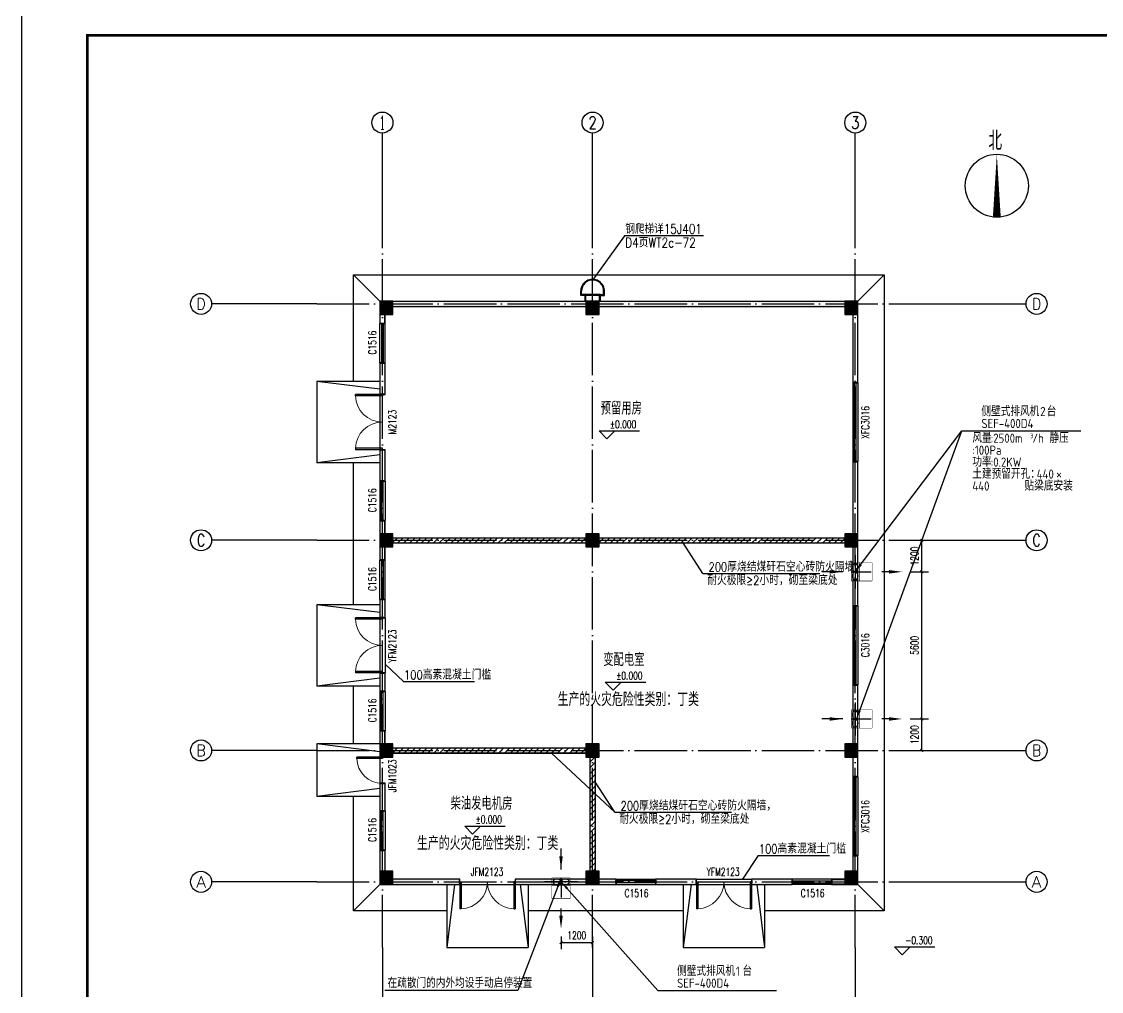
# Model space of a CAD drawing. Extents: x 4941602 to 7068445, y -422737 to 2032183.
# Drawn here: x 4941607 to 4982706, y -400727 to -363812 of the extents above; entities that cross this region are included whole.
import ezdxf
from ezdxf.enums import TextEntityAlignment as Align

# ---------------------------------------------------------------- set-up
doc = ezdxf.new("R2010")
doc.units = 0
doc.header["$LTSCALE"] = 1000
doc.header["$MEASUREMENT"] = 0
doc.linetypes.add('CENTER2', pattern=[1.125, 0.75, -0.125, 0.125, -0.125])
doc.linetypes.add('DOTE', pattern=[2.42, 2, -0.2, 0.02, -0.2])
doc.layers.get('0').update_dxf_attribs({"linetype": 'CONTINUOUS'})
doc.layers.get('Defpoints').update_dxf_attribs({"linetype": 'CONTINUOUS'})
doc.layers.add('_0', color=7, linetype='CONTINUOUS', lineweight=25)
for name, color, linetype in [('AXIS', 3, 'CONTINUOUS'), ('AXIS_TEXT', 7, 'CONTINUOUS'), ('COLUMN', 9, 'CONTINUOUS'), ('DIM_ELEV', 3, 'CONTINUOUS'), ('DIM_LEAD', 3, 'CONTINUOUS'), ('DIM_SYMB', 3, 'CONTINUOUS'), ('DOTE', 252, 'CONTINUOUS'), ('DUCT-排烟中心线', 5, 'CENTER2'), ('DUCT-排烟管', 2, 'CONTINUOUS'), ('DUCT-送风标注', 3, 'CONTINUOUS'), ('PUB_DIM', 3, 'CONTINUOUS'), ('PUB_HATCH', 8, 'CONTINUOUS'), ('PUB_TEXT', 7, 'CONTINUOUS'), ('PUB_TITLE', 4, 'CONTINUOUS'), ('PUB_WALL', 9, 'CONTINUOUS'), ('STAIR', 251, 'CONTINUOUS'), ('TH_DIM', 3, 'CONTINUOUS'), ('WALL', 251, 'CONTINUOUS'), ('WINDOW', 4, 'CONTINUOUS'), ('WINDOW_TEXT', 7, 'CONTINUOUS')]:
    doc.layers.add(name, color=color, linetype=linetype)
doc.styles.add('_HZTXT', font='txt.shx', dxfattribs={"width": 0.8, "bigfont": 'HZTXT.shx'})
doc.styles.add('_TCH_AXIS', font='COMPLEX', dxfattribs={"bigfont": 'GBCBIG'})
doc.styles.add('_TCH_DIM', font='SIMPLEX', dxfattribs={"bigfont": 'GBCBIG'})
doc.styles.add('_TCH_DIM_T3', font='SIMPLEX', dxfattribs={"width": 0.705882, "bigfont": 'GBCBIG'})
doc.styles.add('_TCH_WINDOW', font='SIMPLEX', dxfattribs={"height": 3.5, "bigfont": 'GBCBIG'})
doc.styles.add('COMPLEX', font='COMPLEX')
doc.styles.get("Standard").update_dxf_attribs({"font": 'SCEIE', "bigfont": 'SCEIC'})
doc.dimstyles.new('_TCH_ARCH&&100', dxfattribs={"dimtxt": 297.5, "dimasz": 100, "dimexe": 250, "dimexo": 300, "dimgap": 126.25, "dimtad": 1, "dimdec": 0, "dimzin": 0, "dimdsep": 46, "dimtxsty": '_TCH_DIM_T3', "dimblk": 'ARCHTICK', "dimcen": 0.09, "dimclrt": 7, "dimazin": 2, "dimtfac": 1, "dimtdec": 0, "dimtix": 1, "dimtmove": 2, "dimatfit": 3, "dimfxl": 0, "dimtolj": 1, "dimtzin": 0, "dimarcsym": 0})

# ---------------------------------------------------------------- blocks, each defined once
blk = doc.blocks.new('$TCHSYS$WIN2D')
for p, q in [((-0.5, 0.5), (0.5, 0.5)), ((-0.5, 0.5), (-0.5, -0.5)), ((0.5, 0.5), (0.5, -0.5)), ((0.5, 0.167), (-0.5, 0.167)), ((0.5, -0.167), (-0.5, -0.167)), ((-0.5, -0.5), (0.5, -0.5))]:
    blk.add_line(p, q)
blk = doc.blocks.new('$DorLib2D$00000002')
for p, q in [((-0.5, 0), (-0.5, 0.4875)), ((-0.475, 0.4875), (-0.5, 0.4875)), ((-0.475, 0), (-0.475, 0.4875)), ((0.475, 0), (0.475, 0.4875)), ((0.475, 0.4875), (0.5, 0.4875)), ((0.5, 0), (0.5, 0.4875)), ((-0.5, 0), (-0.475, 0)), ((0.5, 0), (0.475, 0))]:
    blk.add_line(p, q)
at = {"lineweight": 13}
for centre, start, end in [((-0.4875, 0), 0, 88.53072), ((0.4875, 0), 91.46928, 180)]:
    blk.add_arc(centre, 0.4875, start, end, dxfattribs=at)
blk = doc.blocks.new('$DorLib2D$00000001')
for p, q in [((0.45, 0.975), (0.5, 0.975)), ((0.45, 0), (0.45, 0.975)), ((0.5, 0), (0.5, 0.975)), ((0.5, 0), (0.45, 0))]:
    blk.add_line(p, q)
at = {"lineweight": 13}
blk.add_arc((0.475, 0), 0.975, 91.4693, 180, dxfattribs=at)
blk = doc.blocks.new('_FZH')
blk.add_lwpolyline([(-0.5, -0.5), (0.5, -0.5), (0.5, 0.5), (-0.5, 0.5)], close=True)
at = {"layer": 'PUB_HATCH'}
blk.add_solid([(-0.5, -0.5), (0.5, -0.5), (-0.5, 0.5), (0.5, 0.5)], dxfattribs=at)
blk = doc.blocks.new('_AXISO')
blk.add_circle((0, 0), 0.5)
at = {"layer": 'AXIS_TEXT', "style": 'COMPLEX', "width": 1.041667}
blk.add_attdef('A', text='', height=0.56, dxfattribs=at).set_placement((-0.25, -0.28), (0.25, -0.28), align=Align.FIT)
blk = doc.blocks.new('SEF-550')
at = {"color": 2}
blk.add_line((-150, 630, -5400), (-150, -630, -5400), dxfattribs=at)
at = {"color": 2, "const_width": 20, "elevation": -2700}
blk.add_lwpolyline([(-300, 350), (-300, -350)], dxfattribs=at)
for centre in [(-150, 158, -2700), (-150, -157, -2700)]:
    blk.add_ellipse(centre, major_axis=(0, -158), ratio=0.68873)
at = {"layer": 'DIM_LEAD'}
for p, q in [((-1436, 0), (-1159, 0)), ((324, 0), (1123, 0))]:
    blk.add_line(p, q, dxfattribs=at)
for points in [[(-1936, 0, 0, 133, 0), (-1436, 0, 0, 0, 0)], [(324, 0, 0, 133, 0), (824, 0, 0, 0, 0)]]:
    blk.add_lwpolyline(points, format="xyseb", dxfattribs=at)
at = {"layer": 'DUCT-排烟中心线'}
blk.add_line((0, 0), (-790, 0), dxfattribs=at)
at = {"layer": 'DUCT-排烟管', "const_width": 15}
for points in [[(0, 350), (-790, 350)], [(-790, 350), (-790, -350)], [(0, -350), (0, 350)], [(-790, -350), (0, -350)]]:
    blk.add_lwpolyline(points, dxfattribs=at)
blk = doc.blocks.new('_ArchTick')
at = {"color": 0, "linetype": 'ByBlock', "const_width": 0.4}
blk.add_lwpolyline([(-0.5, -0.5), (0.5, 0.5)], dxfattribs=at)
blk = doc.blocks.new('*D182')
at = {"layer": 'Defpoints', "color": 0}
for p in [(4962139, -398343), (4963339, -398343), (4963339, -398870)]:
    blk.add_point(p, dxfattribs=at)
at = {"layer": 'TH_DIM', "color": 0, "lineweight": -2}
for p, q in [((4962139, -398643), (4962139, -399120)), ((4963339, -398643), (4963339, -399120)), ((4962139, -398870), (4963339, -398870))]:
    blk.add_line(p, q, dxfattribs=at)
at = {"layer": 'TH_DIM', "color": 0, "lineweight": -2, "xscale": 100, "yscale": 100, "zscale": 100, "rotation": 180}
blk.add_blockref('_ArchTick', (4962139, -398870), dxfattribs=at)
at = {"layer": 'TH_DIM', "color": 0, "lineweight": -2, "xscale": 100, "yscale": 100, "zscale": 100}
blk.add_blockref('_ArchTick', (4963339, -398870), dxfattribs=at)
at = {"layer": 'TH_DIM', "color": 7, "insert": (4962739, -398595), "char_height": 297.5, "attachment_point": 5, "style": '_TCH_DIM_T3'}
blk.add_mtext('\\A1;1200', dxfattribs=at)
blk = doc.blocks.new('*D183')
at = {"layer": 'Defpoints', "color": 0}
for p in [(4975125, -390356), (4975869, -390356), (4975125, -391556)]:
    blk.add_point(p, dxfattribs=at)
at = {"layer": 'TH_DIM', "color": 0, "lineweight": -2}
for p, q in [((4975425, -390356), (4976119, -390356)), ((4975869, -391556), (4975869, -390356)), ((4975425, -391556), (4976119, -391556))]:
    blk.add_line(p, q, dxfattribs=at)
at = {"layer": 'TH_DIM', "color": 0, "lineweight": -2, "xscale": 100, "yscale": 100, "zscale": 100}
for p, rotation in [((4975869, -390356), 90), ((4975869, -391556), 270)]:
    blk.add_blockref('_ArchTick', p, dxfattribs=dict(at, rotation=rotation))
at = {"layer": 'TH_DIM', "color": 7, "insert": (4975594, -390956), "char_height": 297.5, "attachment_point": 5, "rotation": 90, "style": '_TCH_DIM_T3'}
blk.add_mtext('\\A1;1200', dxfattribs=at)
blk = doc.blocks.new('*D184')
at = {"layer": 'Defpoints', "color": 0}
for p in [(4975125, -384756), (4975869, -384756), (4975125, -390356)]:
    blk.add_point(p, dxfattribs=at)
at = {"layer": 'TH_DIM', "color": 0, "lineweight": -2}
for p, q in [((4975425, -384756), (4976119, -384756)), ((4975869, -390356), (4975869, -384756)), ((4975425, -390356), (4976119, -390356))]:
    blk.add_line(p, q, dxfattribs=at)
at = {"layer": 'TH_DIM', "color": 0, "lineweight": -2, "xscale": 100, "yscale": 100, "zscale": 100}
for p, rotation in [((4975869, -384756), 90), ((4975869, -390356), 270)]:
    blk.add_blockref('_ArchTick', p, dxfattribs=dict(at, rotation=rotation))
at = {"layer": 'TH_DIM', "color": 7, "insert": (4975594, -387556), "char_height": 297.5, "attachment_point": 5, "rotation": 90, "style": '_TCH_DIM_T3'}
blk.add_mtext('\\A1;5600', dxfattribs=at)
blk = doc.blocks.new('*D185')
at = {"layer": 'Defpoints', "color": 0}
for p in [(4975125, -383556), (4975869, -383556), (4975125, -384756)]:
    blk.add_point(p, dxfattribs=at)
at = {"layer": 'TH_DIM', "color": 0, "lineweight": -2}
for p, q in [((4975425, -383556), (4976119, -383556)), ((4975869, -384756), (4975869, -383556)), ((4975425, -384756), (4976119, -384756))]:
    blk.add_line(p, q, dxfattribs=at)
at = {"layer": 'TH_DIM', "color": 0, "lineweight": -2, "xscale": 100, "yscale": 100, "zscale": 100}
for p, rotation in [((4975869, -383556), 90), ((4975869, -384756), 270)]:
    blk.add_blockref('_ArchTick', p, dxfattribs=dict(at, rotation=rotation))
at = {"layer": 'TH_DIM', "color": 7, "insert": (4975594, -384156), "char_height": 297.5, "attachment_point": 5, "rotation": 90, "style": '_TCH_DIM_T3'}
blk.add_mtext('\\A1;1200', dxfattribs=at)

msp = doc.modelspace()

# ---------------------------------------------------------------- hatches: boundary and pattern name
at = {"layer": '_0'}
h = msp.add_hatch(dxfattribs=at)
h.set_pattern_fill('ANSI31', color=0, scale=100)
h.set_pattern_definition([(45, (-5791627.97, 234643.46), (-112.2532015, 112.2532015), [])])
h.paths.add_polyline_path([(4963088.9, -383456.3), (4955588.9, -383456.3), (4955588.9, -383656.3), (4963088.9, -383656.3)])
h.paths.add_polyline_path([(4963588.9, -383656.3), (4973088.9, -383656.3), (4973088.9, -383456.3), (4963588.9, -383456.3)], flags=16)
h = msp.add_hatch(dxfattribs=at)
h.set_pattern_fill('ANSI31', color=0, scale=100)
h.set_pattern_definition([(45, (-5814598.56, 234643.46), (-112.2532015, 112.2532015), [])])
h.paths.add_polyline_path([(4955588.9, -391456.3), (4955588.9, -391656.3), (4963088.9, -391656.3), (4963088.9, -391456.3)])
h.paths.add_polyline_path([(4963238.9, -396306.3), (4963438.9, -396306.3), (4963438.9, -391806.3), (4963238.9, -391806.3)], flags=16)
at = {"layer": 'PUB_WALL'}
for points in [[(4955738.9, -374456.3), (4955238.9, -374456.3), (4955278.9, -374496.3), (4955698.9, -374496.3)], [(4955238.9, -374456.3), (4955238.9, -374956.3), (4955278.9, -374916.3), (4955278.9, -374496.3)], [(4955738.9, -374956.3), (4955738.9, -374456.3), (4955698.9, -374496.3), (4955698.9, -374916.3)], [(4963088.9, -374496.3), (4963088.9, -374456.3), (4955738.9, -374456.3), (4955738.9, -374496.3)], [(4963088.9, -374656.3), (4963088.9, -374616.3), (4955738.9, -374616.3), (4955738.9, -374656.3)], [(4963588.9, -374456.3), (4963088.9, -374456.3), (4963128.9, -374496.3), (4963548.9, -374496.3)], [(4963088.9, -374456.3), (4963088.9, -374956.3), (4963128.9, -374916.3), (4963128.9, -374496.3)], [(4963588.9, -374956.3), (4963588.9, -374456.3), (4963548.9, -374496.3), (4963548.9, -374916.3)], [(4972938.9, -374496.3), (4972938.9, -374456.3), (4963588.9, -374456.3), (4963588.9, -374496.3)], [(4972938.9, -374656.3), (4972938.9, -374616.3), (4963588.9, -374616.3), (4963588.9, -374656.3)], [(4973438.9, -374456.3), (4972938.9, -374456.3), (4972978.9, -374496.3), (4973398.9, -374496.3)], [(4972938.9, -374456.3), (4972938.9, -374956.3), (4972978.9, -374916.3), (4972978.9, -374496.3)], [(4973438.9, -374956.3), (4973438.9, -374456.3), (4973398.9, -374496.3), (4973398.9, -374916.3)], [(4955238.9, -374956.3), (4955738.9, -374956.3), (4955698.9, -374916.3), (4955278.9, -374916.3)], [(4955278.9, -374956.3), (4955238.9, -374956.3), (4955238.9, -375306.3), (4955278.9, -375266.3)], [(4955438.9, -374956.3), (4955398.9, -374956.3), (4955398.9, -375266.3), (4955438.9, -375306.3)], [(4963088.9, -374956.3), (4963588.9, -374956.3), (4963548.9, -374916.3), (4963128.9, -374916.3)], [(4972938.9, -374956.3), (4973438.9, -374956.3), (4973398.9, -374916.3), (4972978.9, -374916.3)], [(4973278.9, -374956.3), (4973238.9, -374956.3), (4973238.9, -377556.3), (4973278.9, -377516.3)], [(4973438.9, -374956.3), (4973398.9, -374956.3), (4973398.9, -377516.3), (4973438.9, -377556.3)], [(4955238.9, -375306.3), (4955438.9, -375306.3), (4955398.9, -375266.3), (4955278.9, -375266.3)], [(4955238.9, -376806.3), (4955238.9, -378006.3), (4955278.9, -377966.3), (4955278.9, -376846.3)], [(4955438.9, -376806.3), (4955238.9, -376806.3), (4955278.9, -376846.3), (4955398.9, -376846.3)], [(4955438.9, -378006.3), (4955438.9, -376806.3), (4955398.9, -376846.3), (4955398.9, -377966.3)], [(4973238.9, -377556.3), (4973438.9, -377556.3), (4973398.9, -377516.3), (4973278.9, -377516.3)], [(4955238.9, -378006.3), (4955438.9, -378006.3), (4955398.9, -377966.3), (4955278.9, -377966.3)], [(4955238.9, -380106.3), (4955238.9, -381306.3), (4955278.9, -381266.3), (4955278.9, -380146.3)], [(4955438.9, -380106.3), (4955238.9, -380106.3), (4955278.9, -380146.3), (4955398.9, -380146.3)], [(4955438.9, -381306.3), (4955438.9, -380106.3), (4955398.9, -380146.3), (4955398.9, -381266.3)], [(4973438.9, -380556.3), (4973238.9, -380556.3), (4973278.9, -380596.3), (4973398.9, -380596.3)], [(4973238.9, -383306.3), (4973278.9, -383306.3), (4973278.9, -380596.3), (4973238.9, -380556.3)], [(4973398.9, -383306.3), (4973438.9, -383306.3), (4973438.9, -380556.3), (4973398.9, -380596.3)], [(4955238.9, -381306.3), (4955438.9, -381306.3), (4955398.9, -381266.3), (4955278.9, -381266.3)], [(4955438.9, -382806.3), (4955238.9, -382806.3), (4955278.9, -382846.3), (4955398.9, -382846.3)], [(4955238.9, -383306.3), (4955278.9, -383306.3), (4955278.9, -382846.3), (4955238.9, -382806.3)], [(4955398.9, -383306.3), (4955438.9, -383306.3), (4955438.9, -382806.3), (4955398.9, -382846.3)], [(4955738.9, -383306.3), (4955238.9, -383306.3), (4955278.9, -383346.3), (4955698.9, -383346.3)], [(4955238.9, -383306.3), (4955238.9, -383806.3), (4955278.9, -383766.3), (4955278.9, -383346.3)], [(4955738.9, -383806.3), (4955738.9, -383306.3), (4955698.9, -383346.3), (4955698.9, -383766.3)], [(4963588.9, -383306.3), (4963088.9, -383306.3), (4963128.9, -383346.3), (4963548.9, -383346.3)], [(4963088.9, -383306.3), (4963088.9, -383806.3), (4963128.9, -383766.3), (4963128.9, -383346.3)], [(4963588.9, -383806.3), (4963588.9, -383306.3), (4963548.9, -383346.3), (4963548.9, -383766.3)], [(4973438.9, -383306.3), (4972938.9, -383306.3), (4972978.9, -383346.3), (4973398.9, -383346.3)], [(4972938.9, -383306.3), (4972938.9, -383806.3), (4972978.9, -383766.3), (4972978.9, -383346.3)], [(4973438.9, -383806.3), (4973438.9, -383306.3), (4973398.9, -383346.3), (4973398.9, -383766.3)], [(4955238.9, -383806.3), (4955738.9, -383806.3), (4955698.9, -383766.3), (4955278.9, -383766.3)], [(4955278.9, -383806.3), (4955238.9, -383806.3), (4955238.9, -384306.3), (4955278.9, -384266.3)], [(4955438.9, -383806.3), (4955398.9, -383806.3), (4955398.9, -384266.3), (4955438.9, -384306.3)], [(4963088.9, -383496.3), (4963088.9, -383456.3), (4955738.9, -383456.3), (4955738.9, -383496.3)], [(4963088.9, -383656.3), (4963088.9, -383616.3), (4955738.9, -383616.3), (4955738.9, -383656.3)], [(4963088.9, -383806.3), (4963588.9, -383806.3), (4963548.9, -383766.3), (4963128.9, -383766.3)], [(4972938.9, -383496.3), (4972938.9, -383456.3), (4963588.9, -383456.3), (4963588.9, -383496.3)], [(4972938.9, -383656.3), (4972938.9, -383616.3), (4963588.9, -383616.3), (4963588.9, -383656.3)], [(4972938.9, -383806.3), (4973438.9, -383806.3), (4973398.9, -383766.3), (4972978.9, -383766.3)], [(4973278.9, -383806.3), (4973238.9, -383806.3), (4973238.9, -386056.3), (4973278.9, -386016.3)], [(4973438.9, -383806.3), (4973398.9, -383806.3), (4973398.9, -386016.3), (4973438.9, -386056.3)], [(4955238.9, -384306.3), (4955438.9, -384306.3), (4955398.9, -384266.3), (4955278.9, -384266.3)], [(4955238.9, -385806.3), (4955238.9, -386506.3), (4955278.9, -386466.3), (4955278.9, -385846.3)], [(4955438.9, -385806.3), (4955238.9, -385806.3), (4955278.9, -385846.3), (4955398.9, -385846.3)], [(4955438.9, -386506.3), (4955438.9, -385806.3), (4955398.9, -385846.3), (4955398.9, -386466.3)], [(4973238.9, -386056.3), (4973438.9, -386056.3), (4973398.9, -386016.3), (4973278.9, -386016.3)], [(4955238.9, -386506.3), (4955438.9, -386506.3), (4955398.9, -386466.3), (4955278.9, -386466.3)], [(4955238.9, -388606.3), (4955238.9, -389306.3), (4955278.9, -389266.3), (4955278.9, -388646.3)], [(4955438.9, -388606.3), (4955238.9, -388606.3), (4955278.9, -388646.3), (4955398.9, -388646.3)], [(4955438.9, -389306.3), (4955438.9, -388606.3), (4955398.9, -388646.3), (4955398.9, -389266.3)], [(4973438.9, -389056.3), (4973238.9, -389056.3), (4973278.9, -389096.3), (4973398.9, -389096.3)], [(4973238.9, -391306.3), (4973278.9, -391306.3), (4973278.9, -389096.3), (4973238.9, -389056.3)], [(4973398.9, -391306.3), (4973438.9, -391306.3), (4973438.9, -389056.3), (4973398.9, -389096.3)], [(4955238.9, -389306.3), (4955438.9, -389306.3), (4955398.9, -389266.3), (4955278.9, -389266.3)], [(4955438.9, -390806.3), (4955238.9, -390806.3), (4955278.9, -390846.3), (4955398.9, -390846.3)], [(4955238.9, -391306.3), (4955278.9, -391306.3), (4955278.9, -390846.3), (4955238.9, -390806.3)], [(4955398.9, -391306.3), (4955438.9, -391306.3), (4955438.9, -390806.3), (4955398.9, -390846.3)], [(4955738.9, -391306.3), (4955238.9, -391306.3), (4955278.9, -391346.3), (4955698.9, -391346.3)], [(4955238.9, -391306.3), (4955238.9, -391806.3), (4955278.9, -391766.3), (4955278.9, -391346.3)], [(4955738.9, -391806.3), (4955738.9, -391306.3), (4955698.9, -391346.3), (4955698.9, -391766.3)], [(4963088.9, -391496.3), (4963088.9, -391456.3), (4955738.9, -391456.3), (4955738.9, -391496.3)], [(4963088.9, -391656.3), (4963088.9, -391616.3), (4955738.9, -391616.3), (4955738.9, -391656.3)], [(4963588.9, -391306.3), (4963088.9, -391306.3), (4963128.9, -391346.3), (4963548.9, -391346.3)], [(4963088.9, -391306.3), (4963088.9, -391806.3), (4963128.9, -391766.3), (4963128.9, -391346.3)], [(4963588.9, -391806.3), (4963588.9, -391306.3), (4963548.9, -391346.3), (4963548.9, -391766.3)], [(4973438.9, -391306.3), (4972938.9, -391306.3), (4972978.9, -391346.3), (4973398.9, -391346.3)], [(4972938.9, -391306.3), (4972938.9, -391806.3), (4972978.9, -391766.3), (4972978.9, -391346.3)], [(4973438.9, -391806.3), (4973438.9, -391306.3), (4973398.9, -391346.3), (4973398.9, -391766.3)], [(4955238.9, -391806.3), (4955738.9, -391806.3), (4955698.9, -391766.3), (4955278.9, -391766.3)], [(4963088.9, -391806.3), (4963588.9, -391806.3), (4963548.9, -391766.3), (4963128.9, -391766.3)], [(4963238.9, -396156.3), (4963278.9, -396156.3), (4963278.9, -391806.3), (4963238.9, -391806.3)], [(4963398.9, -396156.3), (4963438.9, -396156.3), (4963438.9, -391806.3), (4963398.9, -391806.3)], [(4972938.9, -391806.3), (4973438.9, -391806.3), (4973398.9, -391766.3), (4972978.9, -391766.3)], [(4973278.9, -391806.3), (4973238.9, -391806.3), (4973238.9, -392556.3), (4973278.9, -392516.3)], [(4973438.9, -391806.3), (4973398.9, -391806.3), (4973398.9, -392516.3), (4973438.9, -392556.3)], [(4955238.9, -392806.3), (4955238.9, -393856.3), (4955278.9, -393816.3), (4955278.9, -392846.3)], [(4955438.9, -392806.3), (4955238.9, -392806.3), (4955278.9, -392846.3), (4955398.9, -392846.3)], [(4955438.9, -393856.3), (4955438.9, -392806.3), (4955398.9, -392846.3), (4955398.9, -393816.3)], [(4973238.9, -392556.3), (4973438.9, -392556.3), (4973398.9, -392516.3), (4973278.9, -392516.3)], [(4955238.9, -393856.3), (4955438.9, -393856.3), (4955398.9, -393816.3), (4955278.9, -393816.3)], [(4955438.9, -395356.3), (4955238.9, -395356.3), (4955278.9, -395396.3), (4955398.9, -395396.3)], [(4955238.9, -396156.3), (4955278.9, -396156.3), (4955278.9, -395396.3), (4955238.9, -395356.3)], [(4955398.9, -396156.3), (4955438.9, -396156.3), (4955438.9, -395356.3), (4955398.9, -395396.3)], [(4973438.9, -395556.3), (4973238.9, -395556.3), (4973278.9, -395596.3), (4973398.9, -395596.3)], [(4973238.9, -396156.3), (4973278.9, -396156.3), (4973278.9, -395596.3), (4973238.9, -395556.3)], [(4973398.9, -396156.3), (4973438.9, -396156.3), (4973438.9, -395556.3), (4973398.9, -395596.3)], [(4955738.9, -396156.3), (4955238.9, -396156.3), (4955278.9, -396196.3), (4955698.9, -396196.3)], [(4955238.9, -396156.3), (4955238.9, -396656.3), (4955278.9, -396616.3), (4955278.9, -396196.3)], [(4955738.9, -396656.3), (4955738.9, -396156.3), (4955698.9, -396196.3), (4955698.9, -396616.3)], [(4963588.9, -396156.3), (4963088.9, -396156.3), (4963128.9, -396196.3), (4963548.9, -396196.3)], [(4963088.9, -396156.3), (4963088.9, -396656.3), (4963128.9, -396616.3), (4963128.9, -396196.3)], [(4963588.9, -396656.3), (4963588.9, -396156.3), (4963548.9, -396196.3), (4963548.9, -396616.3)], [(4973438.9, -396156.3), (4972938.9, -396156.3), (4972978.9, -396196.3), (4973398.9, -396196.3)], [(4972938.9, -396156.3), (4972938.9, -396656.3), (4972978.9, -396616.3), (4972978.9, -396196.3)], [(4973438.9, -396656.3), (4973438.9, -396156.3), (4973398.9, -396196.3), (4973398.9, -396616.3)], [(4955738.9, -396456.3), (4955738.9, -396496.3), (4958248.9, -396496.3), (4958288.9, -396456.3)], [(4958288.9, -396656.3), (4958288.9, -396456.3), (4958248.9, -396496.3), (4958248.9, -396616.3)], [(4963088.9, -396496.3), (4963088.9, -396456.3), (4960388.9, -396456.3), (4960428.9, -396496.3)], [(4960388.9, -396456.3), (4960388.9, -396656.3), (4960428.9, -396616.3), (4960428.9, -396496.3)], [(4963588.9, -396456.3), (4963588.9, -396496.3), (4964198.9, -396496.3), (4964238.9, -396456.3)], [(4964238.9, -396656.3), (4964238.9, -396456.3), (4964198.9, -396496.3), (4964198.9, -396616.3)], [(4967288.9, -396456.3), (4965738.9, -396456.3), (4965778.9, -396496.3), (4967248.9, -396496.3)], [(4965738.9, -396456.3), (4965738.9, -396656.3), (4965778.9, -396616.3), (4965778.9, -396496.3)], [(4967288.9, -396656.3), (4967288.9, -396456.3), (4967248.9, -396496.3), (4967248.9, -396616.3)], [(4970938.9, -396456.3), (4969388.9, -396456.3), (4969428.9, -396496.3), (4970898.9, -396496.3)], [(4969388.9, -396456.3), (4969388.9, -396656.3), (4969428.9, -396616.3), (4969428.9, -396496.3)], [(4970938.9, -396656.3), (4970938.9, -396456.3), (4970898.9, -396496.3), (4970898.9, -396616.3)], [(4972938.9, -396496.3), (4972938.9, -396456.3), (4972438.9, -396456.3), (4972478.9, -396496.3)], [(4972438.9, -396456.3), (4972438.9, -396656.3), (4972478.9, -396616.3), (4972478.9, -396496.3)], [(4955238.9, -396656.3), (4955738.9, -396656.3), (4955698.9, -396616.3), (4955278.9, -396616.3)], [(4955738.9, -396616.3), (4955738.9, -396656.3), (4958288.9, -396656.3), (4958248.9, -396616.3)], [(4963088.9, -396656.3), (4963088.9, -396616.3), (4960428.9, -396616.3), (4960388.9, -396656.3)], [(4963088.9, -396656.3), (4963588.9, -396656.3), (4963548.9, -396616.3), (4963128.9, -396616.3)], [(4963588.9, -396616.3), (4963588.9, -396656.3), (4964238.9, -396656.3), (4964198.9, -396616.3)], [(4965738.9, -396656.3), (4967288.9, -396656.3), (4967248.9, -396616.3), (4965778.9, -396616.3)], [(4969388.9, -396656.3), (4970938.9, -396656.3), (4970898.9, -396616.3), (4969428.9, -396616.3)], [(4972938.9, -396656.3), (4972938.9, -396616.3), (4972478.9, -396616.3), (4972438.9, -396656.3)], [(4972938.9, -396656.3), (4973438.9, -396656.3), (4973398.9, -396616.3), (4972978.9, -396616.3)]]:
    msp.add_hatch(color=0, dxfattribs=at).paths.add_polyline_path(points)

# ---------------------------------------------------------------- linework, layer by layer
for p, q in [((4962889.9, -374236.3), (4962889.9, -374056.3)), ((4963038.9, -374236.3), (4962889.9, -374236.3)), ((4962918.9, -374206.3), (4962918.9, -374071)), ((4963038.9, -374206.3), (4962918.9, -374206.3)), ((4963638.9, -374206.3), (4963758.9, -374206.3)), ((4963638.9, -374236.3), (4963787.9, -374236.3)), ((4963758.9, -374206.3), (4963758.9, -374071)), ((4963787.9, -374236.3), (4963787.9, -374056.3))]:
    msp.add_line(p, q)
for points in [[(4963638.9, -374456.3), (4963638.9, -374206.3), (4963038.9, -374206.3), (4963038.9, -374456.3)], [(4963608.9, -374456.3), (4963608.9, -374236.3), (4963068.9, -374236.3), (4963068.9, -374456.3)]]:
    msp.add_lwpolyline(points)
for radius, start, end in [(450, 356.17745, 183.82255), (420, 0, 180)]:
    msp.add_arc((4963338.9, -374071), radius, start, end)
at = {"layer": '_0', "color": 0}
msp.add_lwpolyline([(4955588.9, -391456.3), (4963088.9, -391456.3), (4963088.9, -391656.3), (4955588.9, -391656.3)], close=True, dxfattribs=at)
at = {"layer": 'AXIS', "color": 0}
for p, q in [((4955338.9, -372056.3), (4955338.9, -368056.3)), ((4963338.9, -372056.3), (4963338.9, -368056.3)), ((4973338.9, -372056.3), (4973338.9, -368056.3)), ((4952838.9, -374556.3), (4948838.9, -374556.3)), ((4975838.9, -374556.3), (4979838.9, -374556.3)), ((4952838.9, -383556.3), (4948838.9, -383556.3)), ((4975838.9, -383556.3), (4979838.9, -383556.3)), ((4952838.9, -391556.3), (4948838.9, -391556.3)), ((4975838.9, -391556.3), (4979838.9, -391556.3)), ((4952838.9, -396556.3), (4948838.9, -396556.3)), ((4975838.9, -396556.3), (4979838.9, -396556.3)), ((4955338.9, -399056.3), (4955338.9, -403056.3)), ((4963338.9, -399056.3), (4963338.9, -403056.3)), ((4973338.9, -399056.3), (4973338.9, -403056.3))]:
    msp.add_line(p, q, dxfattribs=at)
at = {"layer": 'DIM_ELEV', "color": 0}
for p, q in [((4963885.4, -379693.1), (4963585.4, -379393.1)), ((4963585.4, -379393.1), (4965125.6, -379393.1)), ((4963885.4, -379693.1), (4964185.4, -379393.1)), ((4964124.7, -389260.4), (4963824.7, -388960.4)), ((4963824.7, -388960.4), (4965365, -388960.4)), ((4964124.7, -389260.4), (4964424.7, -388960.4)), ((4958772.6, -394737.3), (4958472.6, -394437.3)), ((4958472.6, -394437.3), (4960012.9, -394437.3)), ((4958772.6, -394737.3), (4959072.6, -394437.3)), ((4975127, -399336), (4974827, -399036)), ((4974827, -399036), (4976367.2, -399036)), ((4975127, -399336), (4975427, -399036))]:
    msp.add_line(p, q, dxfattribs=at)
at = {"layer": 'DIM_LEAD', "color": 0}
for p, q in [((4962138.9, -396406.3), (4960492.1, -400693.4)), ((4960492.1, -400693.4), (4955429.1, -400693.4))]:
    msp.add_line(p, q, dxfattribs=at)
msp.add_lwpolyline([(4962138.9, -396406.3, 0, 93.3, 0), (4962013.4, -396733, 0, 0, 0)], format="xyseb", dxfattribs=at)
at = {"layer": 'DIM_SYMB'}
msp.add_lwpolyline([(4978725.2, -371261.1, 300, 0, 0), (4978725.2, -368861.1, 0, 0, 0)], format="xyseb", dxfattribs=at)
msp.add_circle((4978725.2, -370061.1), 1200, dxfattribs=at)
at = {"layer": 'DOTE', "linetype": 'DOTE'}
for p, q in [((4955338.9, -399056.3), (4955338.9, -372056.3)), ((4963338.9, -399056.3), (4963338.9, -372056.3)), ((4973338.9, -399056.3), (4973338.9, -372056.3)), ((4952838.9, -374556.3), (4975838.9, -374556.3)), ((4952838.9, -383556.3), (4975838.9, -383556.3)), ((4952838.9, -391556.3), (4975838.9, -391556.3)), ((4952838.9, -396556.3), (4975838.9, -396556.3))]:
    msp.add_line(p, q, dxfattribs=at)
at = {"layer": 'DUCT-送风标注'}
for p, q in [((4973339.8, -384756.3), (4977400, -379390.2)), ((4973384.9, -390371.2), (4977400, -379390.2)), ((4977400, -379390.2), (4981926.4, -379390.2)), ((4962139.1, -396550.2), (4965819.4, -400692)), ((4962139.1, -396550.2), (4965819.4, -400692)), ((4965819.4, -400692), (4970345.8, -400692))]:
    msp.add_line(p, q, dxfattribs=at)
for points in [[(4973339.8, -384756.3, 0, 93.3, 0), (4973551, -384477.2, 0, 0, 0)], [(4973384.9, -390371.2, 0, 93.3, 0), (4973505.1, -390042.4, 0, 0, 0)], [(4962139.1, -396550.2, 0, 93.3, 0), (4962371.6, -396811.9, 0, 0, 0)], [(4962139.1, -396550.2, 0, 93.3, 0), (4962371.6, -396811.9, 0, 0, 0)]]:
    msp.add_lwpolyline(points, format="xyseb", dxfattribs=at)
at = {"layer": 'PUB_DIM'}
for p, q in [((4964556.3, -371967.7), (4963338.9, -373654.5)), ((4967535, -384820.6), (4966789.3, -383656.3)), ((4967535, -384820.6), (4971982.9, -384820.6)), ((4956136.7, -388926.7), (4955438.9, -388271.9)), ((4956136.7, -388926.7), (4958850.6, -388926.7)), ((4964184.6, -393910.3), (4961770.3, -391656.3)), ((4964184.6, -393910.3), (4963438.9, -392745.9)), ((4964184.6, -393910.3), (4968632.5, -393910.3)), ((4969640.7, -395548.2), (4969044.1, -396456.3)), ((4969640.7, -395548.2), (4972354.6, -395548.2))]:
    msp.add_line(p, q, dxfattribs=at)
msp.add_lwpolyline([(4967563.1, -371967.7), (4964556.3, -371967.7), (4964556.3, -371967.7)], dxfattribs=at)
at = {"layer": 'PUB_TITLE', "color": 4}
msp.add_lwpolyline([(4941607.2, -422737.3), (5025707.2, -422737.3), (5025707.2, -363337.3), (4941607.2, -363337.3)], close=True, dxfattribs=at)
at = {"layer": 'PUB_TITLE', "color": 4, "const_width": 100}
msp.add_lwpolyline([(4944107.2, -421737.3), (5024707.2, -421737.3), (5024707.2, -364337.3), (4944107.2, -364337.3)], close=True, dxfattribs=at)
at = {"layer": 'STAIR'}
for p, q in [((4955238.9, -374456.3), (4954238.9, -373456.3)), ((4973438.9, -374456.3), (4974438.9, -373456.3)), ((4952838.9, -377506.3), (4952838.9, -380606.3)), ((4955238.9, -377806.3), (4952838.9, -377506.3)), ((4955238.9, -377506.3), (4952838.9, -377506.3)), ((4955238.9, -380306.3), (4952838.9, -380606.3)), ((4955238.9, -380606.3), (4952838.9, -380606.3)), ((4952838.9, -386006.3), (4952838.9, -389106.3)), ((4955238.9, -386306.3), (4952838.9, -386006.3)), ((4955238.9, -386006.3), (4952838.9, -386006.3)), ((4955238.9, -388806.3), (4952838.9, -389106.3)), ((4955238.9, -389106.3), (4952838.9, -389106.3)), ((4952838.9, -391306.3), (4952838.9, -393306.3)), ((4955238.9, -391606.3), (4952838.9, -391306.3)), ((4955238.9, -391306.3), (4952838.9, -391306.3)), ((4955238.9, -393006.3), (4952838.9, -393306.3)), ((4955238.9, -393306.3), (4952838.9, -393306.3)), ((4955238.9, -396656.3), (4954238.9, -397656.3)), ((4958088.9, -396656.3), (4957788.9, -399056.3)), ((4957788.9, -396656.3), (4957788.9, -399056.3)), ((4960588.9, -396656.3), (4960888.9, -399056.3)), ((4960888.9, -396656.3), (4960888.9, -399056.3)), ((4967088.9, -396656.3), (4966788.9, -399056.3)), ((4966788.9, -396656.3), (4966788.9, -399056.3)), ((4969588.9, -396656.3), (4969888.9, -399056.3)), ((4969888.9, -396656.3), (4969888.9, -399056.3)), ((4973438.9, -396656.3), (4974438.9, -397656.3)), ((4957788.9, -399056.3), (4960888.9, -399056.3)), ((4966788.9, -399056.3), (4969888.9, -399056.3))]:
    msp.add_line(p, q, dxfattribs=at)
for points in [[(4954238.9, -377506.3), (4954238.9, -373456.3), (4974438.9, -373456.3), (4974438.9, -397656.3), (4969888.9, -397656.3)], [(4954238.9, -386006.3), (4954238.9, -380606.3)], [(4954238.9, -391306.3), (4954238.9, -389106.3)], [(4957788.9, -397656.3), (4954238.9, -397656.3), (4954238.9, -393306.3)], [(4966788.9, -397656.3), (4960888.9, -397656.3)]]:
    msp.add_lwpolyline(points, dxfattribs=at)
at = {"layer": 'WALL', "color": 0}
for p, q in [((4955738.9, -374456.3), (4963088.9, -374456.3)), ((4955738.9, -374656.3), (4963088.9, -374656.3)), ((4963588.9, -374456.3), (4972938.9, -374456.3)), ((4963588.9, -374656.3), (4972938.9, -374656.3)), ((4955238.9, -374956.3), (4955238.9, -375306.3)), ((4955438.9, -375306.3), (4955438.9, -374956.3)), ((4973238.9, -374956.3), (4973238.9, -377556.3)), ((4973438.9, -377556.3), (4973438.9, -374956.3)), ((4955238.9, -375306.3), (4955438.9, -375306.3)), ((4955238.9, -376806.3), (4955238.9, -378006.3)), ((4955438.9, -376806.3), (4955238.9, -376806.3)), ((4955438.9, -378006.3), (4955438.9, -376806.3)), ((4973238.9, -377556.3), (4973438.9, -377556.3)), ((4955238.9, -378006.3), (4955438.9, -378006.3)), ((4955238.9, -380106.3), (4955238.9, -381306.3)), ((4955438.9, -380106.3), (4955238.9, -380106.3)), ((4955438.9, -381306.3), (4955438.9, -380106.3)), ((4973438.9, -380556.3), (4973238.9, -380556.3)), ((4973238.9, -380556.3), (4973238.9, -383306.3)), ((4973438.9, -383306.3), (4973438.9, -380556.3)), ((4955238.9, -381306.3), (4955438.9, -381306.3)), ((4955438.9, -382806.3), (4955238.9, -382806.3)), ((4955238.9, -382806.3), (4955238.9, -383306.3)), ((4955438.9, -383306.3), (4955438.9, -382806.3)), ((4955238.9, -383806.3), (4955238.9, -384306.3)), ((4955438.9, -384306.3), (4955438.9, -383806.3)), ((4955738.9, -383456.3), (4963088.9, -383456.3)), ((4955738.9, -383656.3), (4963088.9, -383656.3)), ((4963588.9, -383456.3), (4972938.9, -383456.3)), ((4963588.9, -383656.3), (4972938.9, -383656.3)), ((4973238.9, -383806.3), (4973238.9, -386056.3)), ((4973438.9, -386056.3), (4973438.9, -383806.3)), ((4955238.9, -384306.3), (4955438.9, -384306.3)), ((4955238.9, -385806.3), (4955238.9, -386506.3)), ((4955438.9, -385806.3), (4955238.9, -385806.3)), ((4955438.9, -386506.3), (4955438.9, -385806.3)), ((4973238.9, -386056.3), (4973438.9, -386056.3)), ((4955238.9, -386506.3), (4955438.9, -386506.3)), ((4955238.9, -388606.3), (4955238.9, -389306.3)), ((4955438.9, -388606.3), (4955238.9, -388606.3)), ((4955438.9, -389306.3), (4955438.9, -388606.3)), ((4973438.9, -389056.3), (4973238.9, -389056.3)), ((4973238.9, -389056.3), (4973238.9, -391306.3)), ((4973438.9, -391306.3), (4973438.9, -389056.3)), ((4955238.9, -389306.3), (4955438.9, -389306.3)), ((4955438.9, -390806.3), (4955238.9, -390806.3)), ((4955238.9, -390806.3), (4955238.9, -391306.3)), ((4955438.9, -391306.3), (4955438.9, -390806.3)), ((4955738.9, -391456.3), (4963088.9, -391456.3)), ((4955738.9, -391656.3), (4963088.9, -391656.3)), ((4963238.9, -391806.3), (4963238.9, -396156.3)), ((4963438.9, -391806.3), (4963438.9, -396156.3)), ((4973238.9, -391806.3), (4973238.9, -392556.3)), ((4973438.9, -392556.3), (4973438.9, -391806.3)), ((4955238.9, -392806.3), (4955238.9, -393856.3)), ((4955438.9, -392806.3), (4955238.9, -392806.3)), ((4955438.9, -393856.3), (4955438.9, -392806.3)), ((4973238.9, -392556.3), (4973438.9, -392556.3)), ((4955238.9, -393856.3), (4955438.9, -393856.3)), ((4955438.9, -395356.3), (4955238.9, -395356.3)), ((4955238.9, -395356.3), (4955238.9, -396156.3)), ((4955438.9, -396156.3), (4955438.9, -395356.3)), ((4973438.9, -395556.3), (4973238.9, -395556.3)), ((4973238.9, -395556.3), (4973238.9, -396156.3)), ((4973438.9, -396156.3), (4973438.9, -395556.3)), ((4958288.9, -396456.3), (4955738.9, -396456.3)), ((4958288.9, -396656.3), (4958288.9, -396456.3)), ((4963088.9, -396456.3), (4960388.9, -396456.3)), ((4960388.9, -396456.3), (4960388.9, -396656.3)), ((4964238.9, -396456.3), (4963588.9, -396456.3)), ((4964238.9, -396656.3), (4964238.9, -396456.3)), ((4967288.9, -396456.3), (4965738.9, -396456.3)), ((4965738.9, -396456.3), (4965738.9, -396656.3)), ((4967288.9, -396656.3), (4967288.9, -396456.3)), ((4970938.9, -396456.3), (4969388.9, -396456.3)), ((4969388.9, -396456.3), (4969388.9, -396656.3)), ((4970938.9, -396656.3), (4970938.9, -396456.3)), ((4972938.9, -396456.3), (4972438.9, -396456.3)), ((4972438.9, -396456.3), (4972438.9, -396656.3)), ((4955738.9, -396656.3), (4958288.9, -396656.3)), ((4960388.9, -396656.3), (4963088.9, -396656.3)), ((4963588.9, -396656.3), (4964238.9, -396656.3)), ((4965738.9, -396656.3), (4967288.9, -396656.3)), ((4969388.9, -396656.3), (4970938.9, -396656.3)), ((4972438.9, -396656.3), (4972938.9, -396656.3))]:
    msp.add_line(p, q, dxfattribs=at)
at = {"layer": 'WINDOW', "color": 0}
for p, q in [((4955238.9, -378006.3), (4955238.9, -380106.3)), ((4955238.9, -386506.3), (4955238.9, -388606.3)), ((4955438.9, -386506.3), (4955438.9, -388606.3)), ((4955238.9, -391806.3), (4955238.9, -392806.3)), ((4967288.9, -396456.3), (4969388.9, -396456.3)), ((4958288.9, -396656.3), (4960388.9, -396656.3)), ((4967288.9, -396656.3), (4969388.9, -396656.3))]:
    msp.add_line(p, q, dxfattribs=at)

# ---------------------------------------------------------------- block references
at = {"xscale": -1}
for p in [(4973188.9, -384756.3, 2700), (4973188.9, -390356.3, 2700)]:
    msp.add_blockref('SEF-550', p, dxfattribs=at)
at = {"xscale": -1, "rotation": 270}
msp.add_blockref('SEF-550', (4962138.9, -396406.3, 2700), dxfattribs=at)
at = {"layer": 'AXIS', "color": 0}
ref = msp.add_blockref('_AXISO', (4955338.9, -367656.3), dxfattribs=dict(at, xscale=800, yscale=800, zscale=800))
ref.add_attrib('A', '1', dxfattribs={"layer": 'AXIS_TEXT', "color": 0, "height": 514.7, "style": '_TCH_AXIS'}).set_placement((4955228.6, -367913.6), (4955449.2, -367913.6), align=Align.FIT)
ref = msp.add_blockref('_AXISO', (4963338.9, -367656.3), dxfattribs=dict(at, xscale=800, yscale=800, zscale=800))
ref.add_attrib('A', '2', dxfattribs={"layer": 'AXIS_TEXT', "color": 0, "height": 465.9, "style": '_TCH_AXIS'}).set_placement((4963183.6, -367889.2), (4963494.2, -367889.2), align=Align.FIT)
ref = msp.add_blockref('_AXISO', (4973338.9, -367656.3), dxfattribs=dict(at, xscale=800, yscale=800, zscale=800))
ref.add_attrib('A', '3', dxfattribs={"layer": 'AXIS_TEXT', "color": 0, "height": 465.9, "style": '_TCH_AXIS'}).set_placement((4973183.6, -367889.2), (4973494.2, -367889.2), align=Align.FIT)
ref = msp.add_blockref('_AXISO', (4948438.9, -374556.3), dxfattribs=dict(at, xscale=800, yscale=800, zscale=800))
ref.add_attrib('A', 'D', dxfattribs={"layer": 'AXIS_TEXT', "color": 0, "height": 435.3, "style": '_TCH_AXIS'}).set_placement((4948262.7, -374773.9), (4948615.1, -374773.9), align=Align.FIT)
ref = msp.add_blockref('_AXISO', (4980238.9, -374556.3), dxfattribs=dict(at, xscale=800, yscale=800, zscale=800))
ref.add_attrib('A', 'D', dxfattribs={"layer": 'AXIS_TEXT', "color": 0, "height": 435.3, "style": '_TCH_AXIS'}).set_placement((4980062.7, -374773.9), (4980415.1, -374773.9), align=Align.FIT)
ref = msp.add_blockref('_AXISO', (4948438.9, -383556.3), dxfattribs=dict(at, xscale=800, yscale=800, zscale=800))
ref.add_attrib('A', 'C', dxfattribs={"layer": 'AXIS_TEXT', "color": 0, "height": 455.7, "style": '_TCH_AXIS'}).set_placement((4948276.1, -383784.1), (4948601.6, -383784.1), align=Align.FIT)
ref = msp.add_blockref('_AXISO', (4980238.9, -383556.3), dxfattribs=dict(at, xscale=800, yscale=800, zscale=800))
ref.add_attrib('A', 'C', dxfattribs={"layer": 'AXIS_TEXT', "color": 0, "height": 455.7, "style": '_TCH_AXIS'}).set_placement((4980076.1, -383784.1), (4980401.6, -383784.1), align=Align.FIT)
ref = msp.add_blockref('_AXISO', (4948438.9, -391556.3), dxfattribs=dict(at, xscale=800, yscale=800, zscale=800))
ref.add_attrib('A', 'B', dxfattribs={"layer": 'AXIS_TEXT', "color": 0, "height": 435.3, "style": '_TCH_AXIS'}).set_placement((4948262.7, -391773.9), (4948615.1, -391773.9), align=Align.FIT)
ref = msp.add_blockref('_AXISO', (4980238.9, -391556.3), dxfattribs=dict(at, xscale=800, yscale=800, zscale=800))
ref.add_attrib('A', 'B', dxfattribs={"layer": 'AXIS_TEXT', "color": 0, "height": 435.3, "style": '_TCH_AXIS'}).set_placement((4980062.7, -391773.9), (4980415.1, -391773.9), align=Align.FIT)
ref = msp.add_blockref('_AXISO', (4948438.9, -396556.3), dxfattribs=dict(at, xscale=800, yscale=800, zscale=800))
ref.add_attrib('A', 'A', dxfattribs={"layer": 'AXIS_TEXT', "color": 0, "height": 425.2, "style": '_TCH_AXIS'}).set_placement((4948256.7, -396768.9), (4948621.1, -396768.9), align=Align.FIT)
ref = msp.add_blockref('_AXISO', (4980238.9, -396556.3), dxfattribs=dict(at, xscale=800, yscale=800, zscale=800))
ref.add_attrib('A', 'A', dxfattribs={"layer": 'AXIS_TEXT', "color": 0, "height": 425.2, "style": '_TCH_AXIS'}).set_placement((4980056.7, -396768.9), (4980421.1, -396768.9), align=Align.FIT)
at = {"layer": 'COLUMN', "color": 0, "xscale": 500, "yscale": 500, "zscale": 500}
for p in [(4955488.9, -374706.3), (4963338.9, -374706.3), (4973188.9, -374706.3), (4955488.9, -383556.3), (4963338.9, -383556.3), (4973188.9, -383556.3), (4955488.9, -391556.3), (4963338.9, -391556.3), (4973188.9, -391556.3), (4955488.9, -396406.3), (4963338.9, -396406.3), (4973188.9, -396406.3)]:
    msp.add_blockref('_FZH', p, dxfattribs=at)
at = {"layer": 'WINDOW', "color": 0}
ref = msp.add_blockref('$TCHSYS$WIN2D', (4955338.9, -376056.3), dxfattribs=dict(at, xscale=-1500, yscale=200, zscale=-1500, rotation=270.0000000000237))
ref.add_attrib('A', 'C1516', (4955107.7, -376486.3), dxfattribs={"layer": 'WINDOW_TEXT', "color": 0, "height": 297.5, "rotation": 90, "style": '_TCH_WINDOW', "width": 0.705882})
ref = msp.add_blockref('$TCHSYS$WIN2D', (4973338.9, -379056.3), dxfattribs=dict(at, xscale=3000, yscale=-200, zscale=3000, rotation=269.9999999999763))
ref.add_attrib('A', 'XFC3016', (4973867.5, -379696.3), dxfattribs={"layer": 'WINDOW_TEXT', "color": 0, "height": 297.5, "rotation": 90, "style": '_TCH_WINDOW', "width": 0.705882})
ref = msp.add_blockref('$DorLib2D$00000002', (4955338.9, -379056.3), dxfattribs=dict(at, xscale=-2100, yscale=-2100, zscale=-2100, rotation=270.0000000000237))
ref.add_attrib('A', 'M2123', (4955867.5, -379526.3), dxfattribs={"layer": 'WINDOW_TEXT', "color": 0, "height": 297.5, "rotation": 90, "style": '_TCH_WINDOW', "width": 0.705882})
ref = msp.add_blockref('$TCHSYS$WIN2D', (4955338.9, -382056.3), dxfattribs=dict(at, xscale=1500, yscale=200, zscale=1500, rotation=270.0000000000237))
ref.add_attrib('A', 'C1516', (4955107.7, -382486.3), dxfattribs={"layer": 'WINDOW_TEXT', "color": 0, "height": 297.5, "rotation": 90, "style": '_TCH_WINDOW', "width": 0.705882})
ref = msp.add_blockref('$TCHSYS$WIN2D', (4955338.9, -385056.3), dxfattribs=dict(at, xscale=-1500, yscale=200, zscale=-1500, rotation=270.0000000000267))
ref.add_attrib('A', 'C1516', (4955107.7, -385486.3), dxfattribs={"layer": 'WINDOW_TEXT', "color": 0, "height": 297.5, "rotation": 90, "style": '_TCH_WINDOW', "width": 0.705882})
ref = msp.add_blockref('$TCHSYS$WIN2D', (4973338.9, -387556.3), dxfattribs=dict(at, xscale=3000, yscale=-200, zscale=3000, rotation=269.9999999999733))
ref.add_attrib('A', 'C3016', (4973867.5, -388006.3), dxfattribs={"layer": 'WINDOW_TEXT', "color": 0, "height": 297.5, "rotation": 90, "style": '_TCH_WINDOW', "width": 0.705882})
ref = msp.add_blockref('$DorLib2D$00000002', (4955338.9, -387556.3), dxfattribs=dict(at, xscale=-2100, yscale=-2100, zscale=-2100, rotation=270.0000000000267))
ref.add_attrib('A', 'YFM2123', (4955867.5, -388216.3), dxfattribs={"layer": 'WINDOW_TEXT', "color": 0, "height": 297.5, "rotation": 90, "style": '_TCH_WINDOW', "width": 0.705882})
ref = msp.add_blockref('$TCHSYS$WIN2D', (4955338.9, -390056.3), dxfattribs=dict(at, xscale=1500, yscale=200, zscale=1500, rotation=270.0000000000267))
ref.add_attrib('A', 'C1516', (4955107.7, -390486.3), dxfattribs={"layer": 'WINDOW_TEXT', "color": 0, "height": 297.5, "rotation": 90, "style": '_TCH_WINDOW', "width": 0.705882})
ref = msp.add_blockref('$DorLib2D$00000001', (4955338.9, -392306.3), dxfattribs=dict(at, xscale=-1000, yscale=-1000, zscale=-1000, rotation=270.0000000000213))
ref.add_attrib('A', 'JFM1023', (4955867.5, -393143.6), dxfattribs={"layer": 'WINDOW_TEXT', "color": 0, "height": 297.5, "rotation": 90, "style": '_TCH_WINDOW', "width": 0.705882})
ref = msp.add_blockref('$TCHSYS$WIN2D', (4973338.9, -394056.3), dxfattribs=dict(at, xscale=3000, yscale=-200, zscale=3000, rotation=269.9999999999786))
ref.add_attrib('A', 'XFC3016', (4973867.5, -394696.3), dxfattribs={"layer": 'WINDOW_TEXT', "color": 0, "height": 297.5, "rotation": 90, "style": '_TCH_WINDOW', "width": 0.705882})
ref = msp.add_blockref('$TCHSYS$WIN2D', (4955338.9, -394606.3), dxfattribs=dict(at, xscale=1500, yscale=200, zscale=1500, rotation=270.0000000000213))
ref.add_attrib('A', 'C1516', (4955107.7, -395036.3), dxfattribs={"layer": 'WINDOW_TEXT', "color": 0, "height": 297.5, "rotation": 90, "style": '_TCH_WINDOW', "width": 0.705882})
ref = msp.add_blockref('$DorLib2D$00000002', (4959338.9, -396556.3), dxfattribs=dict(at, xscale=-2100, yscale=-2100, zscale=-2100))
ref.add_attrib('A', 'JFM2123', (4958698.9, -396325.1), dxfattribs={"layer": 'WINDOW_TEXT', "color": 0, "height": 297.5, "style": '_TCH_WINDOW', "width": 0.705882})
ref = msp.add_blockref('$DorLib2D$00000002', (4968338.9, -396556.3), dxfattribs=dict(at, xscale=-2100, yscale=-2100, zscale=-2100))
ref.add_attrib('A', 'YFM2123', (4967678.9, -396325.1), dxfattribs={"layer": 'WINDOW_TEXT', "color": 0, "height": 297.5, "style": '_TCH_WINDOW', "width": 0.705882})
ref = msp.add_blockref('$TCHSYS$WIN2D', (4964988.9, -396556.3), dxfattribs=dict(at, xscale=1500, yscale=200, zscale=1500))
ref.add_attrib('A', 'C1516', (4964558.9, -397134.9), dxfattribs={"layer": 'WINDOW_TEXT', "color": 0, "height": 297.5, "style": '_TCH_WINDOW', "width": 0.705882})
ref = msp.add_blockref('$TCHSYS$WIN2D', (4971688.9, -396556.3), dxfattribs=dict(at, xscale=-1500, yscale=200, zscale=-1500))
ref.add_attrib('A', 'C1516', (4971258.9, -397134.9), dxfattribs={"layer": 'WINDOW_TEXT', "color": 0, "height": 297.5, "style": '_TCH_WINDOW', "width": 0.705882})

# ---------------------------------------------------------------- texts
at = {"layer": 'DIM_LEAD', "color": 7}
msp.add_text('在疏散门的内外均设手动启停装置', height=350, dxfattribs=at).set_placement((4955534.1, -400588.4))
at = {"layer": 'DUCT-送风标注', "color": 7}
for s, height, p in [('侧壁式排风机', 350, (4978138.4, -378830.2)), ('2', 350, (4980375.9, -378830.2)), ('台', 350, (4980625.9, -378830.2)), ('SEF-400D4', 350, (4978138.4, -379285.2)), ('风量', 350, (4977792.4, -379845.2)), (':2500m', 350, (4978492.4, -379845.2)), ('3', 175, (4979992.4, -379670.2)), ('/h', 350, (4980079.9, -379845.2)), ('静压', 350, (4980729.9, -379845.2)), (':100Pa', 350, (4977792.4, -380300.2)), ('功率', 350, (4977792.4, -380755.2)), (':0.2KW', 350, (4978492.4, -380755.2)), ('土建预留开孔：', 350, (4977792.4, -381210.2)), ('440', 350, (4980242.4, -381210.2)), ('×', 350, (4980992.4, -381210.2)), ('440', 350, (4977792.4, -381665.2)), ('贴梁底安装', 350, (4979779.9, -381665.2)), ('侧壁式排风机', 350, (4966557.8, -400132)), ('1', 350, (4968795.3, -400132)), ('台', 350, (4969045.3, -400132)), ('SEF-400D4', 350, (4966557.8, -400587))]:
    msp.add_text(s, height=height, dxfattribs=at).set_placement(p)
at = {"layer": 'PUB_DIM', "style": '_HZTXT', "width": 0.8}
for s, height, p in [('钢爬梯详15J401', 365.69, (4964584.1, -371885.5)), ('D4页WT2c-72', 365.69, (4964584.1, -372407.5)), ('预留用房', 490.23, (4963647.8, -378773.6)), ('200厚烧结煤矸石空心砖防火隔墙，', 344.828, (4967754.6, -384745.2)), ('耐火极限≥2小时，砌至梁底处', 344.828, (4967699.2, -385255.9)), ('变配电室', 490.23, (4963746.2, -388340.9)), ('100高素混凝土门槛', 344.83, (4956164.4, -388851.2)), ('生产的火灾危险性类别：丁类', 517.241, (4962009.7, -389868.5)), ('柴油发电机房', 490.23, (4957935.5, -393817.8)), ('200厚烧结煤矸石空心砖防火隔墙，', 344.828, (4964404.2, -393834.9)), ('耐火极限≥2小时，砌至梁底处', 344.828, (4964348.9, -394345.5)), ('生产的火灾危险性类别：丁类', 517.241, (4956657.6, -395345.4)), ('100高素混凝土门槛', 344.83, (4969668.5, -395472.8))]:
    msp.add_text(s, height=height, dxfattribs=at).set_placement(p)
at = {"layer": 'PUB_TEXT', "style": '_TCH_DIM'}
msp.add_text('北', height=723.4, dxfattribs=at).set_placement((4978403.9, -368707.4))
at = {"layer": 'PUB_TEXT', "color": 0, "style": '_TCH_DIM', "width": 0.705882}
for s, p in [('%%P0.000', (4963995.6, -379288.1)), ('%%P0.000', (4964235, -388855.4)), ('%%P0.000', (4958882.9, -394332.3)), ('-0.300', (4975237.2, -398931))]:
    msp.add_text(s, height=297.5, dxfattribs=at).set_placement(p)

# ---------------------------------------------------------------- dimensions: what is measured, and where the dimension line sits
at = {"layer": 'TH_DIM', "color": 0}
for p1, p2, distance, picture, middle in [((4975125.3, -384756.3), (4975125.3, -383556.3), -744, '*D185', (4975594.3, -384156.3)), ((4975125.3, -390356.3), (4975125.3, -384756.3), -744, '*D184', (4975594.3, -387556.3)), ((4975125.3, -391556.3), (4975125.3, -390356.3), -744, '*D183', (4975594.3, -390956.3)), ((4962138.9, -398342.7), (4963338.9, -398342.7), -527.6, '*D182', (4962738.9, -398595.3))]:
    dim = msp.add_aligned_dim(p1=p1, p2=p2, distance=distance, dimstyle='_TCH_ARCH&&100', dxfattribs=at)
    dim.commit()
    dim.dimension.update_dxf_attribs({"geometry": picture, "text_midpoint": middle})

doc.saveas('drawing.dxf')
